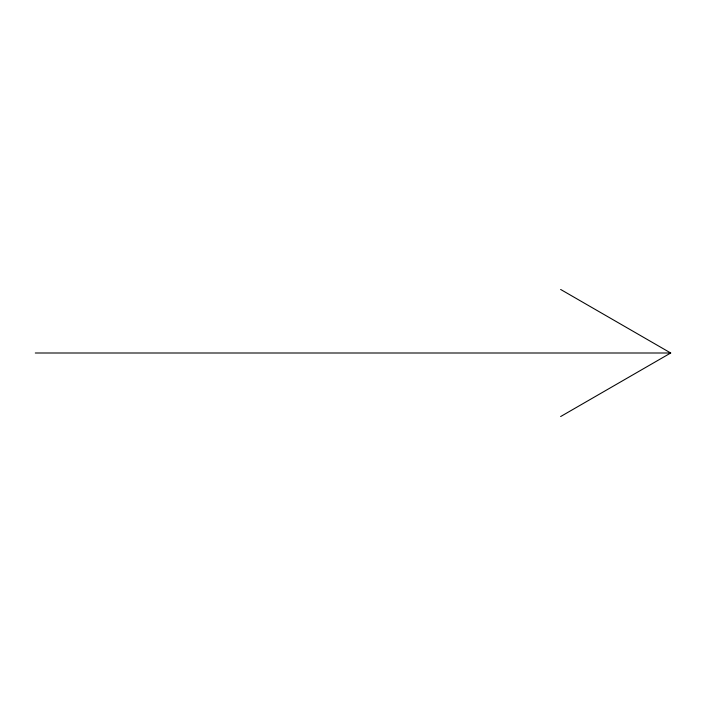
<?xml version="1.0" encoding="UTF-8"?>
<svg xmlns="http://www.w3.org/2000/svg" width="706" height="706" viewBox="0 0 706 706"><rect width="100%" height="100%" fill="white"/><g stroke="black" fill="none" stroke-linecap="round" stroke-linejoin="round"><path stroke-width="1.06" d="M560.643 416.54L670.7 353L560.643 289.46M35.3 353L670.7 353"/></g></svg>
